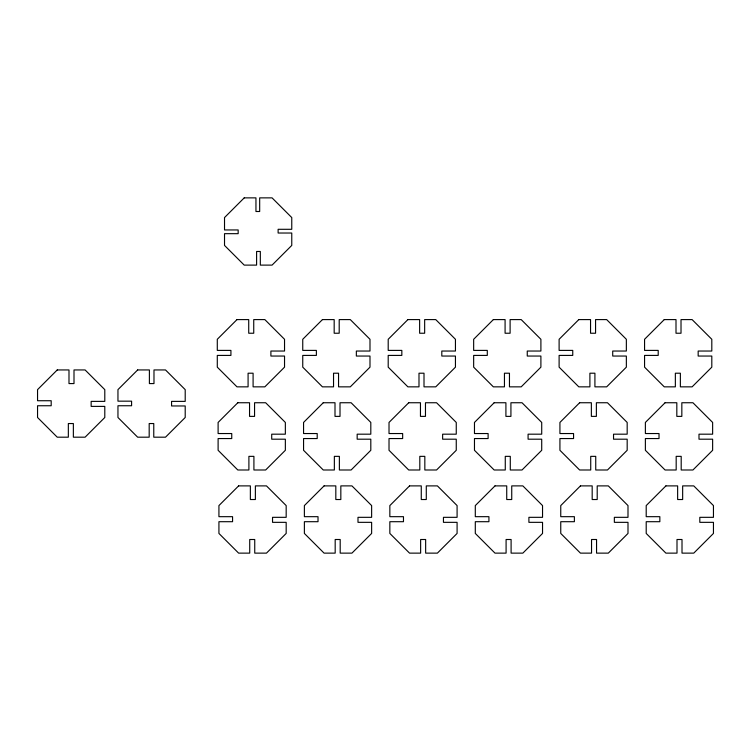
<?xml version="1.0" encoding="UTF-8"?>
<svg xmlns="http://www.w3.org/2000/svg" width="751" height="751" viewBox="0 0 751 751"><rect width="100%" height="100%" fill="white"/><g stroke="black" fill="none" stroke-linecap="round" stroke-linejoin="round"><path stroke-width="1.13" d="M57.245 369.943L37.55 389.638L37.55 400.734L51.19 400.734L51.19 405.747L37.55 405.747L37.55 417.49L57.245 437.185L68.341 437.185L68.341 423.545L73.363 423.545L73.363 437.185L85.098 437.185L104.793 417.49L104.793 406.394L91.153 406.394L91.153 401.381L104.793 401.381L104.793 389.638L85.098 369.943L74.002 369.943L74.002 383.583L68.989 383.583L68.989 369.943L57.245 369.943M244.216 197.87L224.521 217.565L224.521 229.947L238.161 229.947L238.161 233.674L224.521 233.674L224.521 245.417L244.216 265.112L256.598 265.112L256.598 251.472L260.325 251.472L260.325 265.112L272.069 265.112L291.764 245.417L291.764 233.026L278.123 233.026L278.123 229.299L291.764 229.299L291.764 217.565L272.069 197.87L259.677 197.87L259.677 211.5L255.95 211.5L255.95 197.87L244.216 197.87M137.658 369.943L117.954 389.638L117.954 401.165L131.594 401.165L131.594 405.747L117.954 405.747L117.954 417.49L137.658 437.185L149.186 437.185L149.186 423.545L153.767 423.545L153.767 437.185L165.511 437.185L185.206 417.49L185.206 405.962L171.566 405.962L171.566 401.381L185.206 401.381L185.206 389.638L165.511 369.943L153.983 369.943L153.983 383.583L149.393 383.583L149.393 369.943L137.658 369.943M236.987 319.597L217.292 339.292L217.292 350.398L230.923 350.398L230.923 355.411L217.292 355.411L217.292 367.155L236.987 386.849L248.083 386.849L248.083 373.209L253.096 373.209L253.096 386.849L264.84 386.849L284.535 367.155L284.535 356.049L270.895 356.049L270.895 351.036L284.535 351.036L284.535 339.292L264.84 319.597L253.735 319.597L253.735 333.237L248.722 333.237L248.722 319.597L236.987 319.597M237.804 402.743L218.109 422.438L218.109 433.543L231.749 433.543L231.749 438.556L218.109 438.556L218.109 450.29L237.804 469.995L248.9 469.995L248.9 456.355L253.913 456.355L253.913 469.995L265.657 469.995L285.352 450.29L285.352 439.194L271.712 439.194L271.712 434.181L285.352 434.181L285.352 422.438L265.657 402.743L254.561 402.743L254.561 416.383L249.548 416.383L249.548 402.743L237.804 402.743M322.442 319.597L302.747 339.292L302.747 350.398L316.378 350.398L316.378 355.411L302.747 355.411L302.747 367.155L322.442 386.849L333.538 386.849L333.538 373.209L338.551 373.209L338.551 386.849L350.295 386.849L369.99 367.155L369.99 356.049L356.35 356.049L356.35 351.036L369.99 351.036L369.99 339.292L350.295 319.597L339.199 319.597L339.199 333.237L334.176 333.237L334.176 319.597L322.442 319.597M238.621 485.888L218.926 505.583L218.926 516.679L232.566 516.679L232.566 521.701L218.926 521.701L218.926 533.435L238.621 553.13L249.726 553.13L249.726 539.5L254.739 539.5L254.739 553.13L266.474 553.13L286.178 533.435L286.178 522.339L272.538 522.339L272.538 517.326L286.178 517.326L286.178 505.583L266.474 485.888L255.378 485.888L255.378 499.528L250.365 499.528L250.365 485.888L238.621 485.888M323.259 402.743L303.564 422.438L303.564 433.543L317.204 433.543L317.204 438.556L303.564 438.556L303.564 450.29L323.259 469.995L334.355 469.995L334.355 456.355L339.377 456.355L339.377 469.995L351.111 469.995L370.806 450.29L370.806 439.194L357.166 439.194L357.166 434.181L370.806 434.181L370.806 422.438L351.111 402.743L340.015 402.743L340.015 416.383L335.002 416.383L335.002 402.743L323.259 402.743M407.896 319.597L388.201 339.292L388.201 350.398L401.832 350.398L401.832 355.411L388.201 355.411L388.201 367.155L407.896 386.849L418.992 386.849L418.992 373.209L424.005 373.209L424.005 386.849L435.749 386.849L455.444 367.155L455.444 356.049L441.804 356.049L441.804 351.036L455.444 351.036L455.444 339.292L435.749 319.597L424.653 319.597L424.653 333.237L419.631 333.237L419.631 319.597L407.896 319.597M324.075 485.888L304.38 505.583L304.38 516.679L318.02 516.679L318.02 521.701L304.38 521.701L304.38 533.435L324.075 553.13L335.181 553.13L335.181 539.5L340.194 539.5L340.194 553.13L351.937 553.13L371.632 533.435L371.632 522.339L357.992 522.339L357.992 517.326L371.632 517.326L371.632 505.583L351.937 485.888L340.832 485.888L340.832 499.528L335.819 499.528L335.819 485.888L324.075 485.888M408.713 402.743L389.018 422.438L389.018 433.543L402.658 433.543L402.658 438.556L389.018 438.556L389.018 450.29L408.713 469.995L419.809 469.995L419.809 456.355L424.831 456.355L424.831 469.995L436.566 469.995L456.261 450.29L456.261 439.194L442.63 439.194L442.63 434.181L456.261 434.181L456.261 422.438L436.566 402.743L425.47 402.743L425.47 416.383L420.457 416.383L420.457 402.743L408.713 402.743M493.351 319.597L473.656 339.292L473.656 350.398L487.296 350.398L487.296 355.411L473.656 355.411L473.656 367.155L493.351 386.849L504.447 386.849L504.447 373.209L509.46 373.209L509.46 386.849L521.203 386.849L540.898 367.155L540.898 356.049L527.258 356.049L527.258 351.036L540.898 351.036L540.898 339.292L521.203 319.597L510.107 319.597L510.107 333.237L505.085 333.237L505.085 319.597L493.351 319.597M409.539 485.888L389.844 505.583L389.844 516.679L403.475 516.679L403.475 521.701L389.844 521.701L389.844 533.435L409.539 553.13L420.635 553.13L420.635 539.5L425.648 539.5L425.648 553.13L437.392 553.13L457.087 533.435L457.087 522.339L443.447 522.339L443.447 517.326L457.087 517.326L457.087 505.583L437.392 485.888L426.286 485.888L426.286 499.528L421.273 499.528L421.273 485.888L409.539 485.888M494.167 402.743L474.472 422.438L474.472 433.543L488.112 433.543L488.112 438.556L474.472 438.556L474.472 450.29L494.167 469.995L505.273 469.995L505.273 456.355L510.286 456.355L510.286 469.995L522.02 469.995L541.715 450.29L541.715 439.194L528.084 439.194L528.084 434.181L541.715 434.181L541.715 422.438L522.02 402.743L510.924 402.743L510.924 416.383L505.911 416.383L505.911 402.743L494.167 402.743M578.805 319.597L559.11 339.292L559.11 350.398L572.75 350.398L572.75 355.411L559.11 355.411L559.11 367.155L578.805 386.849L589.901 386.849L589.901 373.209L594.914 373.209L594.914 386.849L606.658 386.849L626.353 367.155L626.353 356.049L612.713 356.049L612.713 351.036L626.353 351.036L626.353 339.292L606.658 319.597L595.562 319.597L595.562 333.237L590.549 333.237L590.549 319.597L578.805 319.597M494.993 485.888L475.299 505.583L475.299 516.679L488.929 516.679L488.929 521.701L475.299 521.701L475.299 533.435L494.993 553.13L506.09 553.13L506.09 539.5L511.102 539.5L511.102 553.13L522.846 553.13L542.541 533.435L542.541 522.339L528.901 522.339L528.901 517.326L542.541 517.326L542.541 505.583L522.846 485.888L511.741 485.888L511.741 499.528L506.728 499.528L506.728 485.888L494.993 485.888M579.622 402.743L559.927 422.438L559.927 433.543L573.567 433.543L573.567 438.556L559.927 438.556L559.927 450.29L579.622 469.995L590.727 469.995L590.727 456.355L595.74 456.355L595.74 469.995L607.475 469.995L627.179 450.29L627.179 439.194L613.539 439.194L613.539 434.181L627.179 434.181L627.179 422.438L607.475 402.743L596.378 402.743L596.378 416.383L591.366 416.383L591.366 402.743L579.622 402.743M664.26 319.597L644.565 339.292L644.565 350.398L658.205 350.398L658.205 355.411L644.565 355.411L644.565 367.155L664.26 386.849L675.356 386.849L675.356 373.209L680.368 373.209L680.368 386.849L692.112 386.849L711.807 367.155L711.807 356.049L698.167 356.049L698.167 351.036L711.807 351.036L711.807 339.292L692.112 319.597L681.016 319.597L681.016 333.237L676.003 333.237L676.003 319.597L664.26 319.597M580.448 485.888L560.753 505.583L560.753 516.679L574.384 516.679L574.384 521.701L560.753 521.701L560.753 533.435L580.448 553.13L591.544 553.13L591.544 539.5L596.557 539.5L596.557 553.13L608.301 553.13L627.996 533.435L627.996 522.339L614.356 522.339L614.356 517.326L627.996 517.326L627.996 505.583L608.301 485.888L597.205 485.888L597.205 499.528L592.182 499.528L592.182 485.888L580.448 485.888M665.076 402.743L645.381 422.438L645.381 433.543L659.021 433.543L659.021 438.556L645.381 438.556L645.381 450.29L665.076 469.995L676.182 469.995L676.182 456.355L681.195 456.355L681.195 469.995L692.938 469.995L712.633 450.29L712.633 439.194L698.993 439.194L698.993 434.181L712.633 434.181L712.633 422.438L692.938 402.743L681.833 402.743L681.833 416.383L676.82 416.383L676.82 402.743L665.076 402.743M665.902 485.888L646.207 505.583L646.207 516.679L659.847 516.679L659.847 521.701L646.207 521.701L646.207 533.435L665.902 553.13L676.998 553.13L676.998 539.5L682.011 539.5L682.011 553.13L693.755 553.13L713.45 533.435L713.45 522.339L699.81 522.339L699.81 517.326L713.45 517.326L713.45 505.583L693.755 485.888L682.659 485.888L682.659 499.528L677.637 499.528L677.637 485.888L665.902 485.888"/></g></svg>
